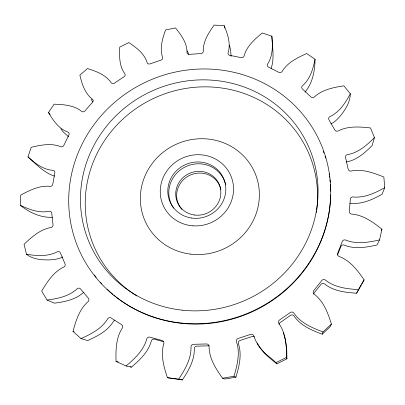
<?xml version="1.0" encoding="UTF-8"?>
<svg xmlns="http://www.w3.org/2000/svg" width="405" height="405" viewBox="0 0 405 405"><rect width="100%" height="100%" fill="white"/><g stroke="black" fill="none" stroke-linecap="round" stroke-linejoin="round"><path stroke-width="0.61" d="M231.118 56.361L230.556 49.618L229.458 45.36M52.453 217.293C40.733 217.9 29.221 212.448 20.25 205.244L20.726 195.104C29.752 190.239 39.675 185.191 50.255 186.351A2.354 2.152 -41.9 0 0 52.782 184.189L54.812 172.864A2.339 2.136 -40.6 0 0 53.141 170.343C43.219 169.756 34.997 163.316 27.975 156.851L31.205 147.283C40.829 145.046 51.389 142.823 60.887 146.762A2.314 2.106 -37.3 0 0 63.828 145.355L68.87 135.022A2.303 2.096 -36 0 0 68.025 132.151C58.912 128.911 53.146 120.518 48.479 112.524L54.123 104.171C63.651 104.541 74.11 105.194 81.82 111.491A2.288 2.076 -32.8 0 0 84.954 110.914L92.558 102.262A2.283 2.066 -31.5 0 0 92.578 99.266C84.893 93.631 81.972 84.002 79.871 75.153L87.485 68.536C96.299 71.371 105.938 74.814 111.309 82.888A2.273 2.055 -28.3 0 0 114.412 83.147L124.006 76.742A2.268 2.05 -27 0 0 124.877 73.837C119.186 66.187 119.288 56.118 119.799 47.046L128.841 42.576C136.399 47.653 144.509 53.642 147.197 62.795A2.268 2.05 -23.9 0 0 150.052 63.863L160.967 60.127A2.268 2.055 -22.6 0 0 162.628 57.51C159.423 48.397 162.486 38.662 165.544 29.96L175.421 27.93C181.212 34.931 187.15 43.041 187.019 52.559A2.278 2.066 -19.5 0 0 189.429 54.356L200.92 53.556A2.283 2.071 -18.2 0 0 203.269 51.425C202.89 41.523 208.666 32.84 214.118 25.075L224.183 25.652C227.742 34.157 230.977 43.786 228.071 52.974A2.298 2.091 -15 0 0 229.853 55.374L241.132 57.621A2.308 2.101 -13.7 0 0 244.023 56.143C246.599 46.241 254.72 39.229 262.293 32.972L271.861 36.187C272.788 45.633 272.985 56.022 267.487 64.238A2.334 2.131 -10.4 0 0 268.495 67.083L278.736 72.303A2.344 2.147 -9.1 0 0 281.981 71.609C287.418 62.532 297.402 57.728 306.686 53.526L315.044 59.262C314.928 70.718 312.635 83.197 305.016 92.158M315.044 59.262C313.095 68.931 310.139 79.248 302.338 85.89A2.374 2.182 -5.7 0 0 302.459 88.973L310.863 96.891A2.389 2.202 -4.3 0 0 314.229 97.078C322.213 89.596 333.431 87.48 343.855 85.809L350.31 93.763C350.163 102.303 345.505 109.436 340.382 115.901C337.618 119.014 334.733 122.138 330.905 123.935M337.557 254.947L340.904 246.518A2.47 2.374 18.4 0 1 343.992 245.04C354.517 249.419 366.247 247.404 376.989 245L379.546 239.932L381.925 229.215C373.086 222.132 363.209 214.913 351.51 214.088A2.526 2.4 12.3 0 1 349.343 211.344L350.305 199.23A2.516 2.379 10.5 0 1 352.856 196.936C364.257 198.217 375.045 193.038 384.75 187.682L383.854 177.041C373.552 172.814 362.267 168.698 350.983 171.057A2.486 2.334 6.2 0 1 348.153 169.072L345.536 157.489A2.47 2.314 4.6 0 1 347.272 154.669C358.217 152.877 366.889 145.213 374.438 137.604L370.519 127.945C359.706 126.735 348.006 125.818 338.013 131.012A2.435 2.263 0.8 0 1 334.778 129.909L328.966 119.794A2.425 2.248 -0.7 0 1 329.781 116.711C339.456 112.231 345.445 102.829 350.31 93.763M114.493 320.446A2.445 2.324 -62.5 0 0 113.542 321.261C107.831 330.87 97.458 336.19 87.591 340.57L81.005 338.58L73.006 331.437C75.872 320.638 79.426 309.121 88.158 301.543A2.491 2.344 -57.3 0 0 88.285 298.08L80.58 288.993A2.476 2.324 -55.7 0 0 77.264 288.674C69.164 296.344 57.743 298.632 47.061 300.065L41.685 291.094C47.289 281.713 53.678 271.811 63.899 266.981A2.445 2.273 -51.8 0 0 64.977 263.726L60.391 252.973A2.43 2.258 -50.3 0 0 57.419 251.753C47.932 256.78 36.754 255.864 26.512 254.269L24.052 244.306C31.737 236.986 40.267 229.311 51.111 227.473A2.395 2.212 -46.7 0 0 53.004 224.674L51.749 213.182A2.384 2.192 -45.3 0 0 49.349 211.218C39.28 213.425 29.206 209.537 20.25 205.244M81.005 338.58C91.181 334.059 101.883 328.571 107.781 318.669A2.521 2.389 -61.7 0 1 111.167 318.016L121.47 324.567A2.531 2.41 -63.6 0 1 122.356 327.954C115.926 337.8 115.724 350.062 116.043 361.412L126.082 365.978C134.784 358.617 143.79 350.209 146.772 338.788A2.557 2.455 -68.9 0 1 149.926 337.162L161.99 340.473A2.562 2.47 -71.3 0 1 163.853 343.491C160.4 354.876 163.792 366.829 167.432 377.713L178.656 379.151C185.004 369.502 191.413 358.754 190.993 346.786A2.577 2.506 -78.9 0 1 193.605 344.301L206.368 343.966A2.577 2.516 -82.9 0 1 209.071 346.321C209.041 358.314 215.865 368.833 222.593 378.229L233.948 376.301C237.274 365.183 240.368 352.968 236.449 341.577A2.582 2.536 82.5 0 1 238.251 338.428L250.518 334.408A2.582 2.541 74.1 0 1 253.819 335.882C255.53 341.354 258.557 346.204 262.425 350.416C266.475 355.661 272.94 358.729 276.883 363.811L286.922 358.815L286.735 349.712L285.621 341.091L284.097 335.087M222.593 378.229L224.942 379.034L235.938 377.171C239.158 366.393 242.144 354.557 238.343 343.521A2.501 2.46 81.2 0 1 240.084 340.473L251.966 336.575A2.501 2.465 73.3 0 1 254.406 336.96M374.438 137.604L372.119 145.557C364.93 152.756 356.749 160.162 346.366 161.965M271.147 68.379C274.681 57.971 272.266 46.864 271.861 36.187M279.04 324.289A2.501 2.46 51.8 0 1 280.179 322.537L290.441 315.414A2.501 2.455 44.6 0 1 293.924 315.865C300.444 325.539 311.678 330.288 322.213 334.211L323.043 331.938L331.401 324.056C327.949 313.04 323.661 301.269 314.083 294.076A2.577 2.511 30.3 0 1 313.824 290.507L321.762 280.554A2.572 2.496 26.7 0 1 325.316 279.976C334.596 287.509 347.014 288.881 358.516 289.641L364.1 279.85C357.615 270.403 350.128 260.516 338.985 256.406A2.557 2.46 19.7 0 1 337.704 253.105L342.301 241.527A2.551 2.445 17.4 0 1 345.49 239.998C356.359 244.504 368.464 242.418 379.546 239.932M384.75 187.682L382.077 194.258C372.671 199.452 362.207 204.474 351.155 203.219A2.44 2.314 11.2 0 0 349.935 203.482M331.401 324.056L330.313 326.572L322.213 334.211M381.404 230.293L381.925 229.215M313.298 294.035L320.988 284.381A2.496 2.425 28.1 0 1 324.43 283.824C333.411 291.134 345.44 292.476 356.582 293.215L358.516 289.641M364.1 279.85L356.582 293.215M167.432 377.713L182.371 379.925C188.512 370.575 194.709 360.156 194.294 348.563A2.496 2.43 -80.3 0 1 196.82 346.148L209.188 345.829M126.082 365.978L131.382 367.148C139.806 360.015 148.534 351.859 151.399 340.787A2.476 2.379 -69.9 0 1 154.457 339.213L163.817 341.79M83.85 292.126C75.993 299.573 64.911 301.786 54.548 303.173L47.061 300.065M276.23 362.505L286.593 357.342C286.537 345.743 285.92 333.163 278.827 323.438A2.582 2.541 50.7 0 1 279.637 319.915L290.233 312.564A2.582 2.536 43.2 0 1 293.827 313.024C300.561 323.008 312.169 327.898 323.043 331.938M62.8 256.942C58.846 259.013 54.422 259.595 50.028 259.883C41.801 260.025 33.24 259.615 26.512 254.269M178.656 379.151L182.371 379.925M116.043 361.412L118.28 361.933M73.006 331.437L74.14 331.806M54.533 176.119C43.846 172.717 36.091 164.116 27.975 156.851M233.948 376.301L235.938 377.171M130.233 366.626L131.382 367.148M68.602 136.769L63.539 132.243L60.785 128.79M276.883 363.811C269.36 358.005 261.483 351.707 257.21 343.015M48.479 112.524L50.114 114.448M91.115 99.19L92.613 101.868M187.307 50.939L188.791 54.3M283.216 332.783L283.88 334.51M286.593 357.342L286.922 358.815M224.183 25.652L224.633 28.006M323.337 151.354A131.519 125.93 -25.1 0 1 323.934 153.029M325.048 156.406A131.519 125.93 -25.1 0 1 325.569 158.112M329.128 173.806A131.519 125.93 -25.1 0 1 329.311 174.995M329.478 176.18A131.519 125.93 -25.1 0 1 329.635 177.37M329.918 179.754A131.519 125.93 -25.1 0 1 330.151 182.154M330.338 184.553A131.519 125.93 -25.1 0 1 330.612 191.19M330.607 194.825A131.519 125.93 -25.1 0 1 252.988 311.42A131.519 125.93 -25.1 0 1 113.906 295.23M112.975 294.455A131.519 125.93 -25.1 0 1 107.117 289.216M101.635 283.642A131.519 125.93 -25.1 0 1 100.425 282.31M96.172 277.288A131.519 125.93 -25.1 0 1 94.33 274.939M136.804 295.918A117.025 112.215 -25.1 0 1 96 155.717A117.025 112.215 -25.1 0 1 233.331 90.254A117.025 112.215 -25.1 0 1 316.705 210.17M316.548 211.329A117.025 112.215 -25.1 0 1 316.386 212.488M173.623 208.099A29.023 27.758 -25.1 0 1 186.29 166.42A29.023 27.758 -25.1 0 1 225.701 184.812M181.835 209.375A22.569 21.612 -25.1 0 1 189.16 175.618A22.569 21.612 -25.1 0 1 220.902 189.494M190.203 254.077A59.97 57.464 -25.1 0 0 255.555 174.439A59.97 57.464 -25.1 0 0 153.819 161.418A59.97 57.464 -25.1 0 0 190.203 254.077M181.931 323.104A132.025 126.365 -25.1 0 0 321.049 144.312A132.025 126.365 -25.1 0 0 96.213 121.697A132.025 126.365 -25.1 0 0 181.931 323.104M182.564 310.205A119.713 114.564 -25.1 0 0 309.471 148.64A119.713 114.564 -25.1 0 0 105.735 127.236A119.713 114.564 -25.1 0 0 182.564 310.205M192.977 225.828A36.941 35.306 -25.1 0 0 230.415 174.788A36.941 35.306 -25.1 0 0 167.29 170.333A36.941 35.306 -25.1 0 0 192.977 225.828M191.752 218.057A29.246 27.95 -25.1 0 0 224.092 179.618A29.246 27.95 -25.1 0 0 174.606 172.773A29.246 27.95 -25.1 0 0 191.752 218.057M194.299 214.989A22.741 21.764 -25.1 0 0 219.51 185.136A22.741 21.764 -25.1 0 0 181.035 179.698A22.741 21.764 -25.1 0 0 194.299 214.989"/></g></svg>
